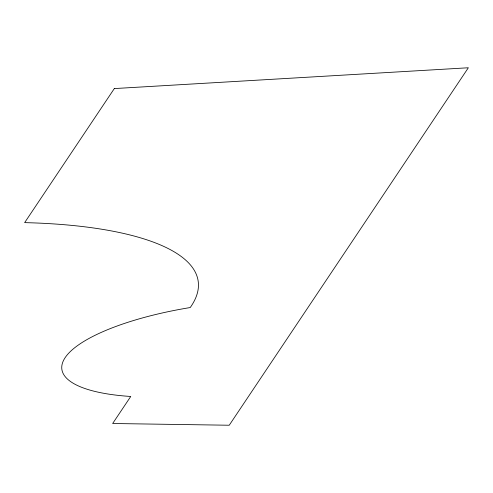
<?xml version="1.0" encoding="UTF-8"?>
<svg xmlns="http://www.w3.org/2000/svg" width="493" height="493" viewBox="0 0 493 493"><rect width="100%" height="100%" fill="white"/><g stroke="black" fill="none" stroke-linecap="round" stroke-linejoin="round"><path stroke-width="0.74" d="M114.321 88.574L24.65 222.626A314.854 93.103 -7.8 0 1 190.224 307.546A148.627 43.951 -7.8 0 0 65.168 357.61A148.627 43.951 -7.8 0 0 130.75 396.471L112.663 423.505L229.239 425.237L468.35 67.763L114.321 88.574"/></g></svg>
